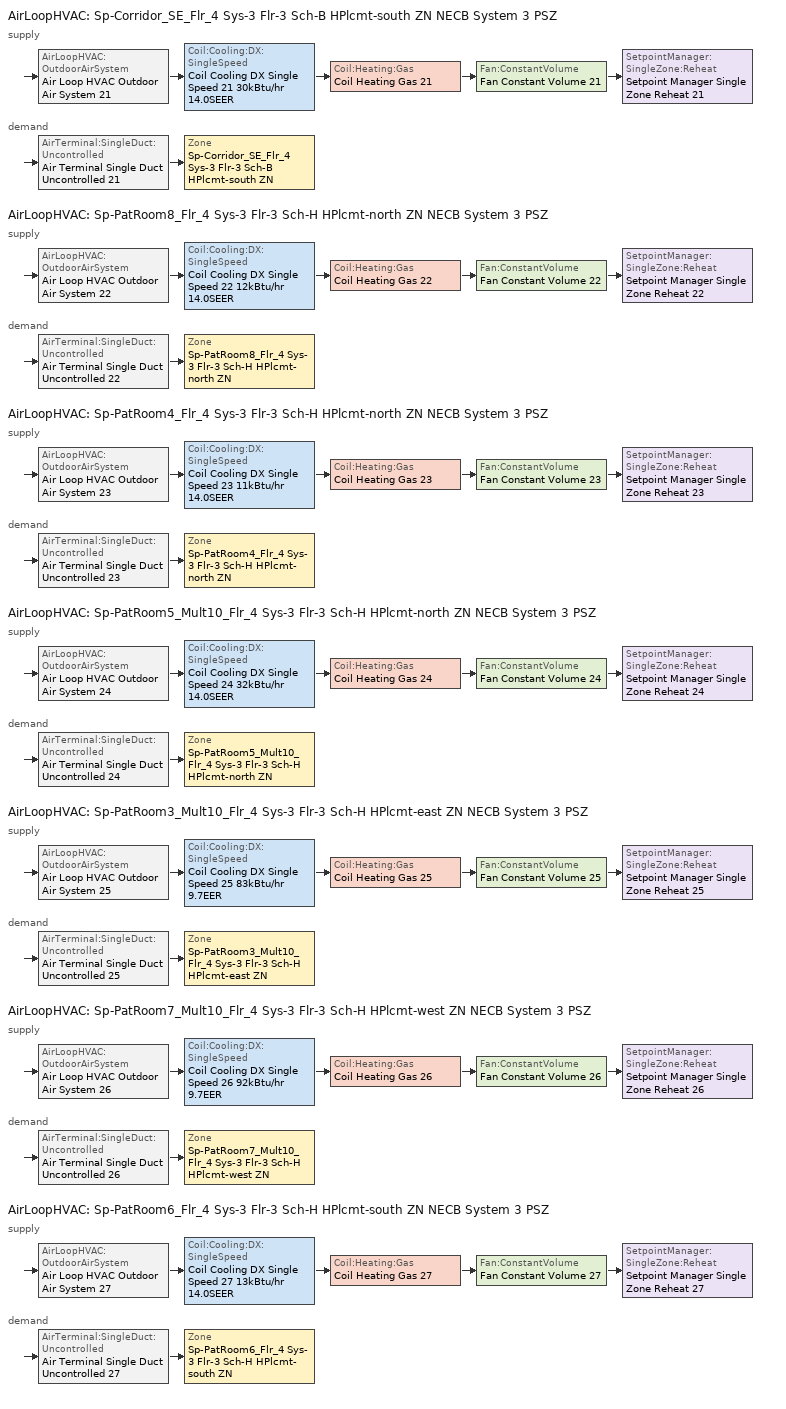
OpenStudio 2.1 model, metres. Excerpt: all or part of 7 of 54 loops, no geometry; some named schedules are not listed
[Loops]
AirLoopHVAC 'Sp-Corridor_SE_Flr_4 Sys-3 Flr-3 Sch-B HPlcmt-south ZN NECB System 3 PSZ'
 supply: AirLoopHVAC:OutdoorAirSystem 'Air Loop HVAC Outdoor Air System 21' > Coil:Cooling:DX:SingleSpeed 'Coil Cooling DX Single Speed 21 30kBtu/hr 14.0SEER' > Coil:Heating:Gas 'Coil Heating Gas 21' > Fan:ConstantVolume 'Fan Constant Volume 21' > SetpointManager:SingleZone:Reheat 'Setpoint Manager Single Zone Reheat 21'
 demand: AirTerminal:SingleDuct:Uncontrolled 'Air Terminal Single Duct Uncontrolled 21' > Zone 'Sp-Corridor_SE_Flr_4 Sys-3 Flr-3 Sch-B HPlcmt-south ZN'
AirLoopHVAC 'Sp-PatRoom8_Flr_4 Sys-3 Flr-3 Sch-H HPlcmt-north ZN NECB System 3 PSZ'
 supply: AirLoopHVAC:OutdoorAirSystem 'Air Loop HVAC Outdoor Air System 22' > Coil:Cooling:DX:SingleSpeed 'Coil Cooling DX Single Speed 22 12kBtu/hr 14.0SEER' > Coil:Heating:Gas 'Coil Heating Gas 22' > Fan:ConstantVolume 'Fan Constant Volume 22' > SetpointManager:SingleZone:Reheat 'Setpoint Manager Single Zone Reheat 22'
 demand: AirTerminal:SingleDuct:Uncontrolled 'Air Terminal Single Duct Uncontrolled 22' > Zone 'Sp-PatRoom8_Flr_4 Sys-3 Flr-3 Sch-H HPlcmt-north ZN'
AirLoopHVAC 'Sp-PatRoom4_Flr_4 Sys-3 Flr-3 Sch-H HPlcmt-north ZN NECB System 3 PSZ'
 supply: AirLoopHVAC:OutdoorAirSystem 'Air Loop HVAC Outdoor Air System 23' > Coil:Cooling:DX:SingleSpeed 'Coil Cooling DX Single Speed 23 11kBtu/hr 14.0SEER' > Coil:Heating:Gas 'Coil Heating Gas 23' > Fan:ConstantVolume 'Fan Constant Volume 23' > SetpointManager:SingleZone:Reheat 'Setpoint Manager Single Zone Reheat 23'
 demand: AirTerminal:SingleDuct:Uncontrolled 'Air Terminal Single Duct Uncontrolled 23' > Zone 'Sp-PatRoom4_Flr_4 Sys-3 Flr-3 Sch-H HPlcmt-north ZN'
AirLoopHVAC 'Sp-PatRoom5_Mult10_Flr_4 Sys-3 Flr-3 Sch-H HPlcmt-north ZN NECB System 3 PSZ'
 supply: AirLoopHVAC:OutdoorAirSystem 'Air Loop HVAC Outdoor Air System 24' > Coil:Cooling:DX:SingleSpeed 'Coil Cooling DX Single Speed 24 32kBtu/hr 14.0SEER' > Coil:Heating:Gas 'Coil Heating Gas 24' > Fan:ConstantVolume 'Fan Constant Volume 24' > SetpointManager:SingleZone:Reheat 'Setpoint Manager Single Zone Reheat 24'
 demand: AirTerminal:SingleDuct:Uncontrolled 'Air Terminal Single Duct Uncontrolled 24' > Zone 'Sp-PatRoom5_Mult10_Flr_4 Sys-3 Flr-3 Sch-H HPlcmt-north ZN'
AirLoopHVAC 'Sp-PatRoom3_Mult10_Flr_4 Sys-3 Flr-3 Sch-H HPlcmt-east ZN NECB System 3 PSZ'
 supply: AirLoopHVAC:OutdoorAirSystem 'Air Loop HVAC Outdoor Air System 25' > Coil:Cooling:DX:SingleSpeed 'Coil Cooling DX Single Speed 25 83kBtu/hr 9.7EER' > Coil:Heating:Gas 'Coil Heating Gas 25' > Fan:ConstantVolume 'Fan Constant Volume 25' > SetpointManager:SingleZone:Reheat 'Setpoint Manager Single Zone Reheat 25'
 demand: AirTerminal:SingleDuct:Uncontrolled 'Air Terminal Single Duct Uncontrolled 25' > Zone 'Sp-PatRoom3_Mult10_Flr_4 Sys-3 Flr-3 Sch-H HPlcmt-east ZN'
AirLoopHVAC 'Sp-PatRoom7_Mult10_Flr_4 Sys-3 Flr-3 Sch-H HPlcmt-west ZN NECB System 3 PSZ'
 supply: AirLoopHVAC:OutdoorAirSystem 'Air Loop HVAC Outdoor Air System 26' > Coil:Cooling:DX:SingleSpeed 'Coil Cooling DX Single Speed 26 92kBtu/hr 9.7EER' > Coil:Heating:Gas 'Coil Heating Gas 26' > Fan:ConstantVolume 'Fan Constant Volume 26' > SetpointManager:SingleZone:Reheat 'Setpoint Manager Single Zone Reheat 26'
 demand: AirTerminal:SingleDuct:Uncontrolled 'Air Terminal Single Duct Uncontrolled 26' > Zone 'Sp-PatRoom7_Mult10_Flr_4 Sys-3 Flr-3 Sch-H HPlcmt-west ZN'
AirLoopHVAC 'Sp-PatRoom6_Flr_4 Sys-3 Flr-3 Sch-H HPlcmt-south ZN NECB System 3 PSZ'
 supply: AirLoopHVAC:OutdoorAirSystem 'Air Loop HVAC Outdoor Air System 27' > Coil:Cooling:DX:SingleSpeed 'Coil Cooling DX Single Speed 27 13kBtu/hr 14.0SEER' > Coil:Heating:Gas 'Coil Heating Gas 27' > Fan:ConstantVolume 'Fan Constant Volume 27' > SetpointManager:SingleZone:Reheat 'Setpoint Manager Single Zone Reheat 27'
 demand: AirTerminal:SingleDuct:Uncontrolled 'Air Terminal Single Duct Uncontrolled 27' > Zone 'Sp-PatRoom6_Flr_4 Sys-3 Flr-3 Sch-H HPlcmt-south ZN'
[Sizing:Zone] Zone Cooling Design Supply Air Temperature Input Method=SupplyAirTemperature; Zone Cooling Design Supply Air Temperature {C}=13; Zone Cooling Design Supply Air Temperature Difference {deltaC}=11.11; Zone Heating Design Supply Air Temperature Input Method=SupplyAirTemperature; Zone Heating Design Supply Air Temperature {C}=43; Zone Heating Design Supply Air Temperature Difference {deltaC}=11.11; Zone Cooling Design Supply Air Humidity Ratio {kg-H2O/kg-air}=0.0085; Zone Heating Design Supply Air Humidity Ratio {kg-H2O/kg-air}=0.008; Zone Heating Sizing Factor=1.3; Zone Cooling Sizing Factor=1.1; Cooling Design Air Flow Method=DesignDay; Heating Design Air Flow Method=DesignDay; Account for Dedicated Outdoor Air System=No; Dedicated Outdoor Air System Control Strategy=NeutralSupplyAir; Dedicated Outdoor Air Low Setpoint Temperature for Design {C}=autosize; Dedicated Outdoor Air High Setpoint Temperature for Design {C}=autosize
Sp-Corridor_SE_Flr_4 Sys-3 Flr-3 Sch-B HPlcmt-south ZN; Sp-PatRoom8_Flr_4 Sys-3 Flr-3 Sch-H HPlcmt-north ZN; Sp-PatRoom4_Flr_4 Sys-3 Flr-3 Sch-H HPlcmt-north ZN; Sp-PatRoom5_Mult10_Flr_4 Sys-3 Flr-3 Sch-H HPlcmt-north ZN; Sp-PatRoom3_Mult10_Flr_4 Sys-3 Flr-3 Sch-H HPlcmt-east ZN; Sp-PatRoom7_Mult10_Flr_4 Sys-3 Flr-3 Sch-H HPlcmt-west ZN; Sp-PatRoom6_Flr_4 Sys-3 Flr-3 Sch-H HPlcmt-south ZN
[Zone equipment]
Sp-Corridor_SE_Flr_4 Sys-3 Flr-3 Sch-B HPlcmt-south ZN: Air Terminal Single Duct Uncontrolled 21, Zone HVAC Baseboard Convective Water 21
Sp-PatRoom8_Flr_4 Sys-3 Flr-3 Sch-H HPlcmt-north ZN: Air Terminal Single Duct Uncontrolled 22, Zone HVAC Baseboard Convective Water 22
Sp-PatRoom4_Flr_4 Sys-3 Flr-3 Sch-H HPlcmt-north ZN: Air Terminal Single Duct Uncontrolled 23, Zone HVAC Baseboard Convective Water 23
Sp-PatRoom5_Mult10_Flr_4 Sys-3 Flr-3 Sch-H HPlcmt-north ZN: Air Terminal Single Duct Uncontrolled 24, Zone HVAC Baseboard Convective Water 24
Sp-PatRoom3_Mult10_Flr_4 Sys-3 Flr-3 Sch-H HPlcmt-east ZN: Air Terminal Single Duct Uncontrolled 25, Zone HVAC Baseboard Convective Water 25
Sp-PatRoom7_Mult10_Flr_4 Sys-3 Flr-3 Sch-H HPlcmt-west ZN: Air Terminal Single Duct Uncontrolled 26, Zone HVAC Baseboard Convective Water 26
Sp-PatRoom6_Flr_4 Sys-3 Flr-3 Sch-H HPlcmt-south ZN: Air Terminal Single Duct Uncontrolled 27, Zone HVAC Baseboard Convective Water 27
[AirLoopHVAC] Design Supply Air Flow Rate {m3/s}=AutoSize
Name | Availability Schedule | Availability Manager
Sp-Corridor_SE_Flr_4 Sys-3 Flr-3 Sch-B HPlcmt-south ZN NECB System 3 PSZ | Sp-Corridor_SE_Flr_4 Sys-3 Flr-3 Sch-B HPlcmt-south ZN NECB System 3 PSZ Occ Sch | Availability Manager Night Cycle 7
Sp-PatRoom8_Flr_4 Sys-3 Flr-3 Sch-H HPlcmt-north ZN NECB System 3 PSZ; Sp-PatRoom4_Flr_4 Sys-3 Flr-3 Sch-H HPlcmt-north ZN NECB System 3 PSZ; Sp-PatRoom6_Flr_4 Sys-3 Flr-3 Sch-H HPlcmt-south ZN NECB System 3 PSZ | Always On Discrete
Sp-PatRoom5_Mult10_Flr_4 Sys-3 Flr-3 Sch-H HPlcmt-north ZN NECB System 3 PSZ | Sp-PatRoom5_Mult10_Flr_4 Sys-3 Flr-3 Sch-H HPlcmt-north ZN NECB System 3 PSZ Occ Sch | Availability Manager Night Cycle 30
Sp-PatRoom3_Mult10_Flr_4 Sys-3 Flr-3 Sch-H HPlcmt-east ZN NECB System 3 PSZ | Sp-PatRoom3_Mult10_Flr_4 Sys-3 Flr-3 Sch-H HPlcmt-east ZN NECB System 3 PSZ Occ Sch | Availability Manager Night Cycle 28
Sp-PatRoom7_Mult10_Flr_4 Sys-3 Flr-3 Sch-H HPlcmt-west ZN NECB System 3 PSZ | Sp-PatRoom7_Mult10_Flr_4 Sys-3 Flr-3 Sch-H HPlcmt-west ZN NECB System 3 PSZ Occ Sch | Availability Manager Night Cycle 32
[Sizing:System] Type of Load to Size On=Sensible; Design Outdoor Air Flow Rate {m3/s}=Autosize; Minimum System Air Flow Ratio=1; Preheat Design Temperature {C}=7; Preheat Design Humidity Ratio {kg-H2O/kg-Air}=0.008; Precool Design Temperature {C}=13; Precool Design Humidity Ratio {kg-H2O/kg-Air}=0.008; Central Cooling Design Supply Air Temperature {C}=13; Central Heating Design Supply Air Temperature {C}=43; Sizing Option=NonCoincident; 100% Outdoor Air in Cooling=No; 100% Outdoor Air in Heating=No; Central Cooling Design Supply Air Humidity Ratio {kg-H2O/kg-Air}=0.0085; Central Heating Design Supply Air Humidity Ratio {kg-H2O/kg-Air}=0.008; Cooling Design Air Flow Method=DesignDay; Cooling Design Air Flow Rate {m3/s}=0; Heating Design Air Flow Method=DesignDay; Heating Design Air Flow Rate {m3/s}=0; System Outdoor Air Method=ZoneSum; Zone Maximum Outdoor Air Fraction=1; Cooling Supply Air Flow Rate Per Floor Area {m3/s-m2}=0.00996765; Cooling Fraction of Autosized Cooling Supply Air Flow Rate=1; Cooling Supply Air Flow Rate Per Unit Cooling Capacity {m3/s-W}=3.94755e-05; Heating Supply Air Flow Rate Per Floor Area {m3/s-m2}=0.00996765; Heating Fraction of Autosized Heating Supply Air Flow Rate=1; Heating Fraction of Autosized Cooling Supply Air Flow Rate=1; Heating Supply Air Flow Rate Per Unit Heating Capacity {m3/s-W}=3.15882e-05; Cooling Design Capacity Method=CoolingDesignCapacity; Cooling Design Capacity {W}=autosize; Cooling Design Capacity Per Floor Area {W/m2}=234.7; Fraction of Autosized Cooling Design Capacity=1; Heating Design Capacity Method=HeatingDesignCapacity; Heating Design Capacity {W}=autosize; Heating Design Capacity Per Floor Area {W/m2}=157; Fraction of Autosized Heating Design Capacity=1; Central Cooling Capacity Control Method=OnOff
Sp-Corridor_SE_Flr_4 Sys-3 Flr-3 Sch-B HPlcmt-south ZN NECB System 3 PSZ; Sp-PatRoom8_Flr_4 Sys-3 Flr-3 Sch-H HPlcmt-north ZN NECB System 3 PSZ; Sp-PatRoom4_Flr_4 Sys-3 Flr-3 Sch-H HPlcmt-north ZN NECB System 3 PSZ; Sp-PatRoom5_Mult10_Flr_4 Sys-3 Flr-3 Sch-H HPlcmt-north ZN NECB System 3 PSZ; Sp-PatRoom3_Mult10_Flr_4 Sys-3 Flr-3 Sch-H HPlcmt-east ZN NECB System 3 PSZ; Sp-PatRoom7_Mult10_Flr_4 Sys-3 Flr-3 Sch-H HPlcmt-west ZN NECB System 3 PSZ; Sp-PatRoom6_Flr_4 Sys-3 Flr-3 Sch-H HPlcmt-south ZN NECB System 3 PSZ
[Fan:ConstantVolume] Availability Schedule=Always On Discrete; Fan Efficiency=0.39975; Pressure Rise {Pa}=640; Maximum Flow Rate {m3/s}=AutoSize; Motor Efficiency=0.615
Fan Constant Volume 21; Fan Constant Volume 22; Fan Constant Volume 23; Fan Constant Volume 24; Fan Constant Volume 25; Fan Constant Volume 26; Fan Constant Volume 27
[Coil:Heating:Gas] Availability Schedule=Always On Discrete; Gas Burner Efficiency=0.8; Nominal Capacity {W}=AutoSize; Parasitic Electric Load {W}=0; Parasitic Gas Load {W}=0
Coil Heating Gas 21; Coil Heating Gas 22; Coil Heating Gas 23; Coil Heating Gas 24; Coil Heating Gas 25; Coil Heating Gas 26; Coil Heating Gas 27
[Coil:Cooling:DX:SingleSpeed] Availability Schedule=Always On Discrete; Rated Total Cooling Capacity {W}=autosize; Rated Sensible Heat Ratio=autosize; Rated Air Flow Rate {m3/s}=autosize; Rated Evaporator Fan Power Per Volume Flow Rate {W/(m3/s)}=773.3; Condenser Type=AirCooled; Evaporative Condenser Effectiveness=0; Evaporative Condenser Air Flow Rate {m3/s}=Autosize; Evaporative Condenser Pump Rated Power Consumption {W}=Autosize; Crankcase Heater Capacity {W}=0; Maximum Outdoor Dry-Bulb Temperature for Crankcase Heater Operation {C}=0; Basin Heater Capacity {W/K}=0; Basin Heater Setpoint Temperature {C}=10
Name | Rated COP {W/W} | Total Cooling Capacity Function of Temperature Curve | Total Cooling Capacity Function of Flow Fraction Curve | Energy Input Ratio Function of Temperature Curve | Energy Input Ratio Function of Flow Fraction Curve | Part Load Fraction Correlation Curve
Coil Cooling DX Single Speed 21 30kBtu/hr 14.0SEER | 3.8248 | DXCOOL-NECB2011-REF-CAPFT 13 | DXCOOL-NECB2011-REF-CAPFFLOW 13 | DXCOOL-NECB2011-REF-COOLEIRFT 13 | DXCOOL-NECB2011-REF-COOLEIRFFLOW 13 | DXCOOL-NECB2011-REF-COOLPLFFPLR 13
Coil Cooling DX Single Speed 22 12kBtu/hr 14.0SEER | 3.8248 | DXCOOL-NECB2011-REF-CAPFT 14 | DXCOOL-NECB2011-REF-CAPFFLOW 14 | DXCOOL-NECB2011-REF-COOLEIRFT 14 | DXCOOL-NECB2011-REF-COOLEIRFFLOW 14 | DXCOOL-NECB2011-REF-COOLPLFFPLR 14
Coil Cooling DX Single Speed 23 11kBtu/hr 14.0SEER | 3.8248 | DXCOOL-NECB2011-REF-CAPFT 15 | DXCOOL-NECB2011-REF-CAPFFLOW 15 | DXCOOL-NECB2011-REF-COOLEIRFT 15 | DXCOOL-NECB2011-REF-COOLEIRFFLOW 15 | DXCOOL-NECB2011-REF-COOLPLFFPLR 15
Coil Cooling DX Single Speed 24 32kBtu/hr 14.0SEER | 3.8248 | DXCOOL-NECB2011-REF-CAPFT 16 | DXCOOL-NECB2011-REF-CAPFFLOW 16 | DXCOOL-NECB2011-REF-COOLEIRFT 16 | DXCOOL-NECB2011-REF-COOLEIRFFLOW 16 | DXCOOL-NECB2011-REF-COOLPLFFPLR 16
Coil Cooling DX Single Speed 25 83kBtu/hr 9.7EER | 3.3419 | DXCOOL-NECB2011-REF-CAPFT 17 | DXCOOL-NECB2011-REF-CAPFFLOW 17 | DXCOOL-NECB2011-REF-COOLEIRFT 17 | DXCOOL-NECB2011-REF-COOLEIRFFLOW 17 | DXCOOL-NECB2011-REF-COOLPLFFPLR 17
Coil Cooling DX Single Speed 26 92kBtu/hr 9.7EER | 3.34871 | DXCOOL-NECB2011-REF-CAPFT 18 | DXCOOL-NECB2011-REF-CAPFFLOW 18 | DXCOOL-NECB2011-REF-COOLEIRFT 18 | DXCOOL-NECB2011-REF-COOLEIRFFLOW 18 | DXCOOL-NECB2011-REF-COOLPLFFPLR 18
Coil Cooling DX Single Speed 27 13kBtu/hr 14.0SEER | 3.8248 | DXCOOL-NECB2011-REF-CAPFT 19 | DXCOOL-NECB2011-REF-CAPFFLOW 19 | DXCOOL-NECB2011-REF-COOLEIRFT 19 | DXCOOL-NECB2011-REF-COOLEIRFFLOW 19 | DXCOOL-NECB2011-REF-COOLPLFFPLR 19
[Controller:OutdoorAir] Minimum Outdoor Air Flow Rate {m3/s}=0; Maximum Outdoor Air Flow Rate {m3/s}=Autosize; Economizer Control Action Type=ModulateFlow; Lockout Type=NoLockout; Minimum Limit Type=FixedMinimum; High Humidity Control=No; Heat Recovery Bypass Control Type=BypassWhenWithinEconomizerLimits
Name | Economizer Control Type | Economizer Maximum Limit Dry-Bulb Temperature {C} | Economizer Maximum Limit Enthalpy {J/kg} | Economizer Minimum Limit Dry-Bulb Temperature {C} | Minimum Outdoor Air Schedule | Controller Mechanical Ventilation
Controller Outdoor Air 21 | NoEconomizer | 28 | 64000 | -100 | Sp-Corridor_SE_Flr_4 Sys-3 Flr-3 Sch-B HPlcmt-south ZN NECB System 3 PSZ Occ Sch | Controller Mechanical Ventilation 21
Controller Outdoor Air 22 | NoEconomizer | 28 | 64000 | -100 | Always On Discrete | Controller Mechanical Ventilation 22
Controller Outdoor Air 23 | NoEconomizer | 28 | 64000 | -100 | Always On Discrete | Controller Mechanical Ventilation 23
Controller Outdoor Air 24 | NoEconomizer | 28 | 64000 | -100 | Sp-PatRoom5_Mult10_Flr_4 Sys-3 Flr-3 Sch-H HPlcmt-north ZN NECB System 3 PSZ Occ Sch | Controller Mechanical Ventilation 24
Controller Outdoor Air 25 | DifferentialEnthalpy |  |  |  | Sp-PatRoom3_Mult10_Flr_4 Sys-3 Flr-3 Sch-H HPlcmt-east ZN NECB System 3 PSZ Occ Sch | Controller Mechanical Ventilation 25
Controller Outdoor Air 26 | DifferentialEnthalpy |  |  |  | Sp-PatRoom7_Mult10_Flr_4 Sys-3 Flr-3 Sch-H HPlcmt-west ZN NECB System 3 PSZ Occ Sch | Controller Mechanical Ventilation 26
Controller Outdoor Air 27 | NoEconomizer | 28 | 64000 | -100 | Always On Discrete | Controller Mechanical Ventilation 27
[Controller:MechanicalVentilation] Availability Schedule=Always On Discrete; System Outdoor Air Method=ZoneSum
Controller Mechanical Ventilation 21; Controller Mechanical Ventilation 22; Controller Mechanical Ventilation 23; Controller Mechanical Ventilation 24; Controller Mechanical Ventilation 25; Controller Mechanical Ventilation 26; Controller Mechanical Ventilation 27
[AirLoopHVAC:OutdoorAirSystem]
Name | Controller
Air Loop HVAC Outdoor Air System 21 | Controller Outdoor Air 21
Air Loop HVAC Outdoor Air System 22 | Controller Outdoor Air 22
Air Loop HVAC Outdoor Air System 23 | Controller Outdoor Air 23
Air Loop HVAC Outdoor Air System 24 | Controller Outdoor Air 24
Air Loop HVAC Outdoor Air System 25 | Controller Outdoor Air 25
Air Loop HVAC Outdoor Air System 26 | Controller Outdoor Air 26
Air Loop HVAC Outdoor Air System 27 | Controller Outdoor Air 27
[SetpointManager:SingleZone:Reheat] Minimum Supply Air Temperature {C}=13; Maximum Supply Air Temperature {C}=43
Name | Control Zone
Setpoint Manager Single Zone Reheat 21 | Sp-Corridor_SE_Flr_4 Sys-3 Flr-3 Sch-B HPlcmt-south ZN
Setpoint Manager Single Zone Reheat 22 | Sp-PatRoom8_Flr_4 Sys-3 Flr-3 Sch-H HPlcmt-north ZN
Setpoint Manager Single Zone Reheat 23 | Sp-PatRoom4_Flr_4 Sys-3 Flr-3 Sch-H HPlcmt-north ZN
Setpoint Manager Single Zone Reheat 24 | Sp-PatRoom5_Mult10_Flr_4 Sys-3 Flr-3 Sch-H HPlcmt-north ZN
Setpoint Manager Single Zone Reheat 25 | Sp-PatRoom3_Mult10_Flr_4 Sys-3 Flr-3 Sch-H HPlcmt-east ZN
Setpoint Manager Single Zone Reheat 26 | Sp-PatRoom7_Mult10_Flr_4 Sys-3 Flr-3 Sch-H HPlcmt-west ZN
Setpoint Manager Single Zone Reheat 27 | Sp-PatRoom6_Flr_4 Sys-3 Flr-3 Sch-H HPlcmt-south ZN
[AirTerminal:SingleDuct:Uncontrolled] Availability Schedule=Always On Discrete; Maximum Air Flow Rate {m3/s}=AutoSize
Air Terminal Single Duct Uncontrolled 21; Air Terminal Single Duct Uncontrolled 22; Air Terminal Single Duct Uncontrolled 23; Air Terminal Single Duct Uncontrolled 24; Air Terminal Single Duct Uncontrolled 25; Air Terminal Single Duct Uncontrolled 26; Air Terminal Single Duct Uncontrolled 27
[AvailabilityManager:NightCycle] Control Type=CycleOnAny; Thermostat Tolerance {deltaC}=1; Cycling Run Time {s}=3600
Availability Manager Night Cycle 7; Availability Manager Night Cycle 28; Availability Manager Night Cycle 30; Availability Manager Night Cycle 32
[Schedule:Ruleset]
Name | Default Day Schedule | Summer Design Day Schedule | Winter Design Day Schedule
Sp-Corridor_SE_Flr_4 Sys-3 Flr-3 Sch-B HPlcmt-south ZN NECB System 3 PSZ Occ Sch | Sp-Corridor_SE_Flr_4 Sys-3 Flr-3 Sch-B HPlcmt-south ZN NECB System 3 PSZ Occ Sch Default | Sp-Corridor_SE_Flr_4 Sys-3 Flr-3 Sch-B HPlcmt-south ZN NECB System 3 PSZ Occ Sch Summer Design Day | Sp-Corridor_SE_Flr_4 Sys-3 Flr-3 Sch-B HPlcmt-south ZN NECB System 3 PSZ Occ Sch Winter Design Day
Sp-PatRoom3_Mult10_Flr_4 Sys-3 Flr-3 Sch-H HPlcmt-east ZN NECB System 3 PSZ Occ Sch | Sp-PatRoom3_Mult10_Flr_4 Sys-3 Flr-3 Sch-H HPlcmt-east ZN NECB System 3 PSZ Occ Sch Default | Sp-PatRoom3_Mult10_Flr_4 Sys-3 Flr-3 Sch-H HPlcmt-east ZN NECB System 3 PSZ Occ Sch Summer Design Day | Sp-PatRoom3_Mult10_Flr_4 Sys-3 Flr-3 Sch-H HPlcmt-east ZN NECB System 3 PSZ Occ Sch Winter Design Day
Sp-PatRoom5_Mult10_Flr_4 Sys-3 Flr-3 Sch-H HPlcmt-north ZN NECB System 3 PSZ Occ Sch | Sp-PatRoom5_Mult10_Flr_4 Sys-3 Flr-3 Sch-H HPlcmt-north ZN NECB System 3 PSZ Occ Sch Default | Sp-PatRoom5_Mult10_Flr_4 Sys-3 Flr-3 Sch-H HPlcmt-north ZN NECB System 3 PSZ Occ Sch Summer Design Day | Sp-PatRoom5_Mult10_Flr_4 Sys-3 Flr-3 Sch-H HPlcmt-north ZN NECB System 3 PSZ Occ Sch Winter Design Day
Sp-PatRoom7_Mult10_Flr_4 Sys-3 Flr-3 Sch-H HPlcmt-west ZN NECB System 3 PSZ Occ Sch | Sp-PatRoom7_Mult10_Flr_4 Sys-3 Flr-3 Sch-H HPlcmt-west ZN NECB System 3 PSZ Occ Sch Default | Sp-PatRoom7_Mult10_Flr_4 Sys-3 Flr-3 Sch-H HPlcmt-west ZN NECB System 3 PSZ Occ Sch Summer Design Day | Sp-PatRoom7_Mult10_Flr_4 Sys-3 Flr-3 Sch-H HPlcmt-west ZN NECB System 3 PSZ Occ Sch Winter Design Day
[Schedule:Day]
Sp-Corridor_SE_Flr_4 Sys-3 Flr-3 Sch-B HPlcmt-south ZN NECB System 3 PSZ Occ Sch Default; Sp-Corridor_SE_Flr_4 Sys-3 Flr-3 Sch-B HPlcmt-south ZN NECB System 3 PSZ Occ Sch Summer Design Day: 24, 0, 1
[Schedule:Constant]
Always On Discrete: Value=1
[Curve:Biquadratic] Minimum Value of x=13; Maximum Value of x=24; Minimum Value of y=24; Maximum Value of y=46
Name | Coefficient1 Constant | Coefficient2 x | Coefficient3 x**2 | Coefficient4 y | Coefficient5 y**2 | Coefficient6 x*y
DXCOOL-NECB2011-REF-CAPFT 13; DXCOOL-NECB2011-REF-CAPFT 14; DXCOOL-NECB2011-REF-CAPFT 15; DXCOOL-NECB2011-REF-CAPFT 16; DXCOOL-NECB2011-REF-CAPFT 17; DXCOOL-NECB2011-REF-CAPFT 18; DXCOOL-NECB2011-REF-CAPFT 19 | 0.867905 | 0.0142459 | 0.00055436 | -0.0075575 | 3.3e-05 | -0.0001918
DXCOOL-NECB2011-REF-COOLEIRFT 13; DXCOOL-NECB2011-REF-COOLEIRFT 14; DXCOOL-NECB2011-REF-COOLEIRFT 15; DXCOOL-NECB2011-REF-COOLEIRFT 16; DXCOOL-NECB2011-REF-COOLEIRFT 17; DXCOOL-NECB2011-REF-COOLEIRFT 18; DXCOOL-NECB2011-REF-COOLEIRFT 19 | 0.116936 | 0.0284933 | -0.0004112 | 0.0214108 | 0.00016103 | -0.0006791
[Curve:Quadratic] Coefficient1 Constant=1; Coefficient2 x=0; Coefficient3 x**2=0; Minimum Value of x=0; Maximum Value of x=1
DXCOOL-NECB2011-REF-CAPFFLOW 13; DXCOOL-NECB2011-REF-COOLEIRFFLOW 13; DXCOOL-NECB2011-REF-CAPFFLOW 14; DXCOOL-NECB2011-REF-COOLEIRFFLOW 14; DXCOOL-NECB2011-REF-CAPFFLOW 15; DXCOOL-NECB2011-REF-COOLEIRFFLOW 15; DXCOOL-NECB2011-REF-CAPFFLOW 16; DXCOOL-NECB2011-REF-COOLEIRFFLOW 16; DXCOOL-NECB2011-REF-CAPFFLOW 17; DXCOOL-NECB2011-REF-COOLEIRFFLOW 17; DXCOOL-NECB2011-REF-CAPFFLOW 18; DXCOOL-NECB2011-REF-COOLEIRFFLOW 18; DXCOOL-NECB2011-REF-CAPFFLOW 19; DXCOOL-NECB2011-REF-COOLEIRFFLOW 19
[Curve:Cubic] Coefficient1 Constant=0.0277; Coefficient2 x=4.9151; Coefficient3 x**2=-8.184; Coefficient4 x**3=4.2702; Minimum Value of x=0.7; Maximum Value of x=1
DXCOOL-NECB2011-REF-COOLPLFFPLR 13; DXCOOL-NECB2011-REF-COOLPLFFPLR 14; DXCOOL-NECB2011-REF-COOLPLFFPLR 15; DXCOOL-NECB2011-REF-COOLPLFFPLR 16; DXCOOL-NECB2011-REF-COOLPLFFPLR 17; DXCOOL-NECB2011-REF-COOLPLFFPLR 18; DXCOOL-NECB2011-REF-COOLPLFFPLR 19
